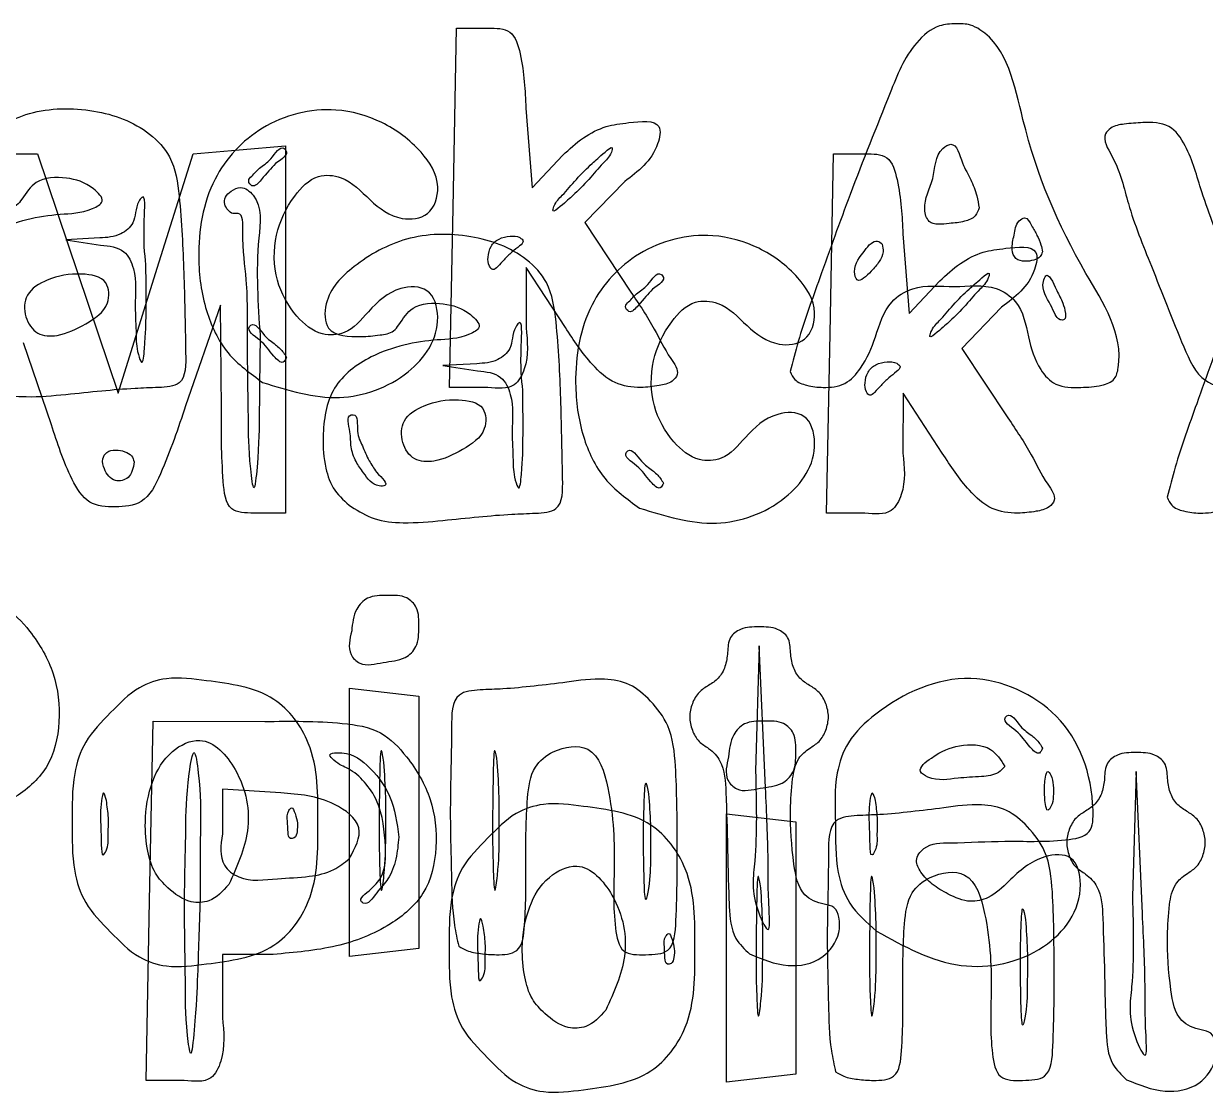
# Model space of a CAD drawing. Extents: x 0.12 to 3.45, y 0.56 to 2.39.
# Drawn here: x 1.9787 to 2.2913, y 0.5721 to 0.8549 of the extents above; entities that cross this region are included whole.
import ezdxf

# ---------------------------------------------------------------- set-up
doc = ezdxf.new("R2010")
doc.units = 0
doc.layers.get('0').update_dxf_attribs({"linetype": 'CONTINUOUS'})

msp = doc.modelspace()

# ---------------------------------------------------------------- linework, layer by layer
at = {"color": 7}
for p, q in [((2.09229, 0.806248), (2.093214, 0.853748)), ((2.093214, 0.853748), (2.101548, 0.853748)), ((2.111548, 0.832611), (2.113214, 0.811474)), ((2.035715, 0.821548), (2.047916, 0.822583)), ((2.047916, 0.822583), (2.047916, 0.774048)), ((1.970969, 0.820514), (1.982355, 0.820514)), ((1.982355, 0.820514), (1.993014, 0.788847)), ((2.013593, 0.788847), (2.023513, 0.820514)), ((2.023513, 0.820514), (2.035715, 0.821548)), ((2.113214, 0.811474), (2.121296, 0.820111)), ((2.191991, 0.773014), (2.192916, 0.820514)), ((2.192916, 0.820514), (2.201249, 0.820514)), ((2.045306, 0.817914), (2.045306, 0.817914)), ((2.137669, 0.813184), (2.127123, 0.802304)), ((2.128215, 0.813748), (2.128215, 0.813748)), ((2.09136, 0.758748), (2.092284, 0.806248)), ((2.092284, 0.806248), (2.09229, 0.806248)), ((2.23143, 0.806248), (2.23143, 0.806248)), ((2.127123, 0.802304), (2.139335, 0.78391)), ((1.998827, 0.798248), (1.989881, 0.797748)), ((1.989881, 0.797748), (1.999048, 0.79636)), ((2.211249, 0.799377), (2.212916, 0.77824)), ((2.109881, 0.796158), (2.109881, 0.796158)), ((2.205782, 0.796604), (2.205782, 0.796604)), ((2.248164, 0.794581), (2.248164, 0.794581)), ((2.011049, 0.791247), (2.011049, 0.791248)), ((2.276999, 0.790796), (2.276999, 0.790796)), ((1.993014, 0.788847), (2.003673, 0.75718)), ((2.003673, 0.75718), (2.013593, 0.788847)), ((2.111626, 0.790414), (2.111582, 0.774581)), ((2.121981, 0.774581), (2.111626, 0.790414)), ((2.145008, 0.78468), (2.145008, 0.78468)), ((2.212916, 0.77824), (2.220997, 0.786877)), ((2.251955, 0.784331), (2.251955, 0.784331)), ((2.030727, 0.780514), (2.02154, 0.753847)), ((2.030989, 0.753014), (2.030727, 0.780514)), ((2.23737, 0.779951), (2.226824, 0.76907)), ((2.227916, 0.780514), (2.227916, 0.780514)), ((1.995101, 0.775532), (1.9951, 0.775532)), ((2.041249, 0.772425), (2.041249, 0.772425)), ((2.047916, 0.774048), (2.047916, 0.725514)), ((2.191061, 0.725514), (2.191985, 0.773014)), ((2.191985, 0.773014), (2.191991, 0.773014)), ((1.986056, 0.748847), (1.978627, 0.770514)), ((2.226824, 0.76907), (2.239037, 0.750676)), ((2.048215, 0.766673), (2.048215, 0.766673)), ((2.098528, 0.765014), (2.089583, 0.764514)), ((2.089583, 0.764514), (2.098749, 0.763126)), ((2.181446, 0.762914), (2.181446, 0.762914)), ((2.209583, 0.762924), (2.209583, 0.762924)), ((2.041915, 0.760066), (2.041915, 0.760066)), ((2.101451, 0.758748), (2.09136, 0.758748)), ((2.11075, 0.758013), (2.11075, 0.758014)), ((2.211328, 0.75718), (2.211283, 0.741347)), ((2.221683, 0.741347), (2.211328, 0.75718)), ((2.094802, 0.742298), (2.094802, 0.742298)), ((2.007916, 0.739044), (2.007916, 0.739044)), ((2.072016, 0.736347), (2.072016, 0.736347)), ((2.147916, 0.733439), (2.147916, 0.733439)), ((2.281148, 0.72968), (2.281148, 0.72968)), ((2.047916, 0.725514), (2.039583, 0.725514)), ((2.065416, 0.727126), (2.065416, 0.727126)), ((2.141616, 0.726832), (2.141616, 0.726832)), ((2.201153, 0.725514), (2.191061, 0.725514)), ((2.065469, 0.694336), (2.065469, 0.694336)), ((2.173263, 0.690414), (2.172277, 0.657318)), ((2.174905, 0.652908), (2.173263, 0.690414)), ((2.064881, 0.643748), (2.064881, 0.67919)), ((2.064881, 0.67919), (2.074048, 0.678136)), ((2.074048, 0.678136), (2.083214, 0.677082)), ((2.083214, 0.677082), (2.083214, 0.643748)), ((2.011991, 0.623014), (2.012916, 0.670514)), ((2.012916, 0.670514), (2.042454, 0.670414)), ((2.248214, 0.66334), (2.248214, 0.66334)), ((2.07398, 0.659682), (2.073984, 0.659682)), ((2.10398, 0.659682), (2.103984, 0.659682)), ((2.165171, 0.661102), (2.165171, 0.661102)), ((2.238214, 0.658523), (2.238214, 0.658523)), ((2.272964, 0.65718), (2.271979, 0.624084)), ((2.274607, 0.619674), (2.272964, 0.65718)), ((2.250422, 0.656248), (2.250422, 0.656248)), ((2.046741, 0.65153), (2.031249, 0.652545)), ((2.031249, 0.652545), (2.031249, 0.640696)), ((2.143976, 0.651248), (2.143976, 0.651248)), ((2.174905, 0.652908), (2.174905, 0.652908)), ((2.000571, 0.649542), (2.000572, 0.649542)), ((2.203905, 0.649542), (2.203905, 0.649542)), ((2.050492, 0.646039), (2.050492, 0.646039)), ((2.164583, 0.610514), (2.164583, 0.645957)), ((2.164583, 0.645957), (2.173749, 0.644902)), ((2.173749, 0.644902), (2.182916, 0.643848)), ((2.064881, 0.608306), (2.064881, 0.643749)), ((2.064881, 0.643749), (2.064881, 0.643748)), ((2.083214, 0.643748), (2.083214, 0.610415)), ((2.182916, 0.643848), (2.182916, 0.610514)), ((2.077916, 0.639826), (2.077916, 0.639826)), ((2.064815, 0.634126), (2.064815, 0.634127)), ((2.032976, 0.627319), (2.032976, 0.627319)), ((2.173681, 0.626448), (2.173685, 0.626448)), ((2.203681, 0.626448), (2.203685, 0.626448)), ((2.011066, 0.57551), (2.01199, 0.62301)), ((2.01199, 0.62301), (2.011991, 0.623014)), ((2.02536, 0.62324), (2.02536, 0.62324)), ((2.274607, 0.619674), (2.274607, 0.619674)), ((2.100273, 0.616308), (2.100274, 0.616308)), ((2.243678, 0.618014), (2.243678, 0.618014)), ((2.001707, 0.614742), (2.001707, 0.614742)), ((2.150193, 0.612805), (2.150193, 0.612805)), ((2.204285, 0.614976), (2.204285, 0.614976)), ((2.083214, 0.610415), (2.074048, 0.60936)), ((2.09377, 0.61097), (2.09377, 0.61097)), ((2.164583, 0.575072), (2.164583, 0.610515)), ((2.164583, 0.610515), (2.164583, 0.610514)), ((2.182916, 0.610514), (2.182916, 0.577181)), ((2.044689, 0.608844), (2.031249, 0.608844)), ((2.031249, 0.608844), (2.031249, 0.592177)), ((2.074048, 0.60936), (2.064881, 0.608306)), ((2.170714, 0.608935), (2.170714, 0.608935)), ((2.132678, 0.594085), (2.132678, 0.594085)), ((2.101409, 0.581508), (2.101409, 0.581508)), ((2.021158, 0.57551), (2.011066, 0.57551)), ((2.173749, 0.576127), (2.164583, 0.575072)), ((2.182916, 0.577181), (2.173749, 0.576127)), ((2.193472, 0.577736), (2.193472, 0.577736)), ((2.270416, 0.575702), (2.270416, 0.575702))]:
    msp.add_line(p, q, dxfattribs=at)
for points, knots in [([(2.101548, 0.853748), (2.103701, 0.853735), (2.108211, 0.85371), (2.111029, 0.84385), (2.111335, 0.837212), (2.111548, 0.832611)], [0, 0, 0, 0, 0.005825, 0.012197, 0.026595, 0.026595, 0.026595, 0.026595]), ([(2.181446, 0.762914), (2.18213, 0.76557), (2.18429, 0.773959), (2.189944, 0.789455), (2.197737, 0.811494), (2.206149, 0.832233), (2.212495, 0.848325), (2.219777, 0.854566), (2.225098, 0.85495), (2.22883, 0.854875), (2.238833, 0.849671), (2.243668, 0.821981), (2.255222, 0.794496), (2.270292, 0.77203), (2.267467, 0.760518), (2.263202, 0.758878), (2.258078, 0.758728), (2.251691, 0.758625), (2.24651, 0.764315), (2.244301, 0.772159), (2.242748, 0.780998), (2.234537, 0.786392), (2.224859, 0.784837), (2.215107, 0.786261), (2.206656, 0.780986), (2.20427, 0.772246), (2.201082, 0.764626), (2.196224, 0.759155), (2.190555, 0.75854), (2.186151, 0.759097), (2.182618, 0.760291), (2.181788, 0.762148), (2.181446, 0.762914)], [0, 0, 0, 0, 0.008224, 0.025977, 0.049438, 0.078306, 0.093343, 0.100856, 0.105199, 0.109055, 0.111875, 0.138162, 0.182157, 0.208536, 0.211639, 0.215322, 0.22089, 0.227596, 0.233121, 0.242341, 0.252227, 0.258474, 0.269528, 0.280558, 0.287151, 0.297304, 0.306428, 0.312235, 0.318067, 0.322451, 0.325918, 0.32835, 0.32835, 0.32835, 0.32835]), ([(1.965715, 0.76036), (1.964089, 0.761724), (1.960827, 0.764464), (1.958436, 0.771266), (1.957894, 0.780429), (1.959638, 0.792526), (1.972117, 0.801871), (1.985568, 0.804714), (1.994783, 0.80474), (2.000733, 0.807941), (1.995902, 0.812754), (1.990275, 0.814442), (1.98193, 0.814324), (1.978978, 0.809532), (1.97662, 0.806333), (1.972702, 0.805726), (1.967283, 0.805206), (1.958507, 0.805676), (1.9585, 0.816777), (1.966938, 0.825137), (1.980304, 0.832554), (1.99707, 0.832899), (2.010364, 0.828112), (2.018527, 0.819294), (2.020385, 0.80604), (2.02114, 0.788359), (2.021449, 0.773539), (2.021703, 0.759129), (2.013924, 0.758667), (2.007379, 0.758474), (1.999087, 0.75777), (1.989542, 0.756748), (1.980334, 0.755912), (1.971838, 0.75672), (1.967659, 0.759204), (1.965714, 0.76036)], [0, 0, 0, 0, 0.006262, 0.012574, 0.020823, 0.034058, 0.046815, 0.064775, 0.073488, 0.076666, 0.080661, 0.08837, 0.096447, 0.102254, 0.104335, 0.108097, 0.113152, 0.121993, 0.128398, 0.140687, 0.156312, 0.173338, 0.189309, 0.197288, 0.20797, 0.228283, 0.249434, 0.257574, 0.263131, 0.269365, 0.278193, 0.28771, 0.298268, 0.305986, 0.312698, 0.312698, 0.312698, 0.312698]), ([(2.041915, 0.760066), (2.038622, 0.762442), (2.031887, 0.767301), (2.026217, 0.779456), (2.024134, 0.795314), (2.027103, 0.81382), (2.041284, 0.829177), (2.058908, 0.833662), (2.073908, 0.829374), (2.083611, 0.8222), (2.089518, 0.813012), (2.086633, 0.803652), (2.077352, 0.802615), (2.070136, 0.808056), (2.064311, 0.814602), (2.055587, 0.815277), (2.049235, 0.808609), (2.044707, 0.799117), (2.044805, 0.787149), (2.049908, 0.777928), (2.056626, 0.772273), (2.064807, 0.772717), (2.070249, 0.779487), (2.076597, 0.785439), (2.086576, 0.785628), (2.089955, 0.773684), (2.080652, 0.760607), (2.06167, 0.753869), (2.048643, 0.757955), (2.041915, 0.760066)], [0, 0, 0, 0, 0.012011, 0.024568, 0.03875, 0.059906, 0.07831, 0.098298, 0.1109, 0.123926, 0.134103, 0.141628, 0.148443, 0.158219, 0.167886, 0.173859, 0.181987, 0.19334, 0.205289, 0.21608, 0.224339, 0.230059, 0.238494, 0.249017, 0.255957, 0.263506, 0.279964, 0.299328, 0.32001, 0.32001, 0.32001, 0.32001]), ([(2.121296, 0.820111), (2.123031, 0.821735), (2.126396, 0.824881), (2.132634, 0.828038), (2.13887, 0.828744), (2.147891, 0.829851), (2.14595, 0.819383), (2.141204, 0.815831), (2.137669, 0.813184)], [0, 0, 0, 0, 0.007154, 0.013864, 0.019973, 0.02796, 0.032495, 0.045743, 0.045743, 0.045743, 0.045743]), ([(2.276999, 0.790796), (2.274739, 0.796348), (2.270775, 0.806088), (2.268517, 0.817355), (2.263602, 0.824748), (2.266592, 0.827878), (2.270223, 0.828457), (2.275262, 0.828864), (2.282051, 0.828767), (2.287497, 0.82079), (2.289664, 0.811599), (2.29332, 0.802237), (2.294907, 0.79703), (2.298459, 0.79286), (2.300075, 0.798974), (2.302521, 0.803542), (2.305511, 0.812376), (2.307895, 0.820678), (2.313749, 0.827546), (2.321168, 0.828099), (2.326311, 0.828644), (2.331241, 0.827916), (2.329045, 0.80765), (2.316243, 0.790538), (2.309984, 0.763641), (2.298586, 0.7578), (2.289455, 0.760287), (2.283741, 0.773597), (2.279737, 0.783811), (2.276999, 0.790796)], [0, 0, 0, 0, 0.017637, 0.030944, 0.037052, 0.039058, 0.042745, 0.047713, 0.054656, 0.061345, 0.07429, 0.083792, 0.090306, 0.092656, 0.09616, 0.102941, 0.11156, 0.122653, 0.129252, 0.13698, 0.14325, 0.146456, 0.148926, 0.196394, 0.216607, 0.224987, 0.23177, 0.242405, 0.26542, 0.26542, 0.26542, 0.26542]), ([(2.045306, 0.817914), (2.047083, 0.819126), (2.049056, 0.820473), (2.04662, 0.822941), (2.044195, 0.81866), (2.041239, 0.817047), (2.039453, 0.814999), (2.037791, 0.813411), (2.039468, 0.811161), (2.042438, 0.814778), (2.044164, 0.816665), (2.045306, 0.817914)], [0, 0, 0, 0, 0.004493, 0.004991, 0.009484, 0.013327, 0.016291, 0.017783, 0.019321, 0.022233, 0.027927, 0.027927, 0.027927, 0.027927]), ([(2.128215, 0.813748), (2.129448, 0.815218), (2.131499, 0.817666), (2.133858, 0.819751), (2.13473, 0.822871), (2.131271, 0.819925), (2.128945, 0.817908), (2.124818, 0.813868), (2.121619, 0.809823), (2.119236, 0.807745), (2.118366, 0.804624), (2.121822, 0.807572), (2.12418, 0.809578), (2.126757, 0.812241), (2.128215, 0.813748)], [0, 0, 0, 0, 0.005605, 0.009329, 0.010494, 0.012722, 0.01726, 0.023178, 0.028784, 0.032507, 0.033673, 0.0359, 0.040439, 0.046357, 0.046357, 0.046357, 0.046357]), ([(2.23143, 0.806248), (2.231244, 0.8073), (2.230795, 0.809836), (2.229239, 0.81395), (2.226814, 0.817771), (2.225267, 0.824227), (2.219575, 0.820725), (2.220044, 0.813599), (2.216238, 0.807808), (2.218004, 0.801322), (2.223324, 0.802138), (2.227205, 0.802368), (2.230515, 0.80368), (2.231158, 0.805486), (2.23143, 0.806248)], [0, 0, 0, 0, 0.003217, 0.007757, 0.012699, 0.018529, 0.020861, 0.029307, 0.037674, 0.04108, 0.046418, 0.050482, 0.053692, 0.056034, 0.056034, 0.056034, 0.056034]), ([(2.201249, 0.820514), (2.203403, 0.820502), (2.207913, 0.820476), (2.21073, 0.810616), (2.211037, 0.803979), (2.211249, 0.799377)], [0, 0, 0, 0, 0.005825, 0.012197, 0.026595, 0.026595, 0.026595, 0.026595]), ([(2.281148, 0.72968), (2.281831, 0.732336), (2.283991, 0.740725), (2.289646, 0.756221), (2.297438, 0.77826), (2.305851, 0.798999), (2.312197, 0.815091), (2.319479, 0.821332), (2.3248, 0.821716), (2.328531, 0.821641), (2.338534, 0.816437), (2.343369, 0.788747), (2.354923, 0.761262), (2.369994, 0.738797), (2.367168, 0.727284), (2.362903, 0.725644), (2.35778, 0.725494), (2.351392, 0.725391), (2.346211, 0.731081), (2.344003, 0.738925), (2.34245, 0.747764), (2.334238, 0.753158), (2.32456, 0.751603), (2.314808, 0.753027), (2.306357, 0.747752), (2.303971, 0.739012), (2.300784, 0.731392), (2.295926, 0.725921), (2.290257, 0.725306), (2.285853, 0.725863), (2.282319, 0.727057), (2.28149, 0.728914), (2.281148, 0.72968)], [0, 0, 0, 0, 0.008224, 0.025977, 0.049438, 0.078306, 0.093343, 0.100856, 0.105199, 0.109055, 0.111875, 0.138162, 0.182157, 0.208536, 0.211639, 0.215322, 0.22089, 0.227596, 0.233121, 0.242341, 0.252227, 0.258474, 0.269528, 0.280558, 0.287151, 0.297304, 0.306428, 0.312235, 0.318067, 0.322451, 0.325918, 0.32835, 0.32835, 0.32835, 0.32835]), ([(2.011048, 0.791248), (2.01071, 0.794143), (2.010198, 0.798521), (2.011058, 0.810768), (2.008069, 0.806431), (2.008589, 0.802485), (2.004122, 0.798573), (2.000741, 0.798366), (1.998827, 0.798248)], [0, 0, 0, 0, 0.011764, 0.01779, 0.019113, 0.02496, 0.0293, 0.034967, 0.034967, 0.034967, 0.034967]), ([(2.041249, 0.772425), (2.040661, 0.780781), (2.03981, 0.792858), (2.042132, 0.807773), (2.03648, 0.812261), (2.033668, 0.810752), (2.031938, 0.809252), (2.031702, 0.807127), (2.032637, 0.805642), (2.033882, 0.804484), (2.036837, 0.805159), (2.036395, 0.795796), (2.038132, 0.786182), (2.037766, 0.768852), (2.038212, 0.751182), (2.038149, 0.741821), (2.039634, 0.729335), (2.040981, 0.74298), (2.040999, 0.752942), (2.041157, 0.765246), (2.041249, 0.772425)], [0, 0, 0, 0, 0.02575, 0.037219, 0.041121, 0.043785, 0.045965, 0.047803, 0.049584, 0.051132, 0.05253, 0.057304, 0.070209, 0.088567, 0.107037, 0.120224, 0.125318, 0.130897, 0.145367, 0.16564, 0.16564, 0.16564, 0.16564]), ([(2.248164, 0.794581), (2.248048, 0.795207), (2.24777, 0.796718), (2.246705, 0.799099), (2.245398, 0.801259), (2.243905, 0.804189), (2.241047, 0.802315), (2.240795, 0.798999), (2.239818, 0.795717), (2.24081, 0.792502), (2.243542, 0.791918), (2.245697, 0.792295), (2.247625, 0.793045), (2.248003, 0.794123), (2.248164, 0.794581)], [0, 0, 0, 0, 0.001913, 0.004615, 0.007567, 0.010311, 0.011957, 0.015937, 0.019818, 0.022329, 0.024846, 0.027226, 0.029118, 0.03052, 0.03052, 0.03052, 0.03052]), ([(2.065416, 0.727126), (2.063791, 0.72849), (2.060528, 0.73123), (2.058138, 0.738032), (2.057596, 0.747195), (2.059339, 0.759292), (2.071819, 0.768637), (2.08527, 0.77148), (2.094484, 0.771506), (2.100435, 0.774707), (2.095603, 0.77952), (2.089977, 0.781208), (2.081631, 0.78109), (2.07868, 0.776298), (2.076322, 0.773099), (2.072404, 0.772492), (2.066985, 0.771972), (2.058208, 0.772442), (2.058202, 0.783543), (2.06664, 0.791903), (2.080006, 0.799321), (2.096771, 0.799665), (2.110065, 0.794878), (2.118229, 0.78606), (2.120087, 0.772806), (2.120842, 0.755125), (2.121151, 0.740305), (2.121404, 0.725895), (2.113626, 0.725433), (2.10708, 0.72524), (2.098789, 0.724536), (2.089243, 0.723514), (2.080036, 0.722678), (2.07154, 0.723486), (2.06736, 0.72597), (2.065416, 0.727126)], [0, 0, 0, 0, 0.006262, 0.012574, 0.020823, 0.034058, 0.046815, 0.064775, 0.073488, 0.076666, 0.080661, 0.08837, 0.096447, 0.102254, 0.104335, 0.108097, 0.113152, 0.121993, 0.128398, 0.140687, 0.156312, 0.173338, 0.189309, 0.197288, 0.20797, 0.228283, 0.249434, 0.257574, 0.263131, 0.269365, 0.278193, 0.28771, 0.298268, 0.305986, 0.312698, 0.312698, 0.312698, 0.312698]), ([(2.109881, 0.796158), (2.110384, 0.796586), (2.111287, 0.797355), (2.109499, 0.798806), (2.107241, 0.798749), (2.104363, 0.798273), (2.102061, 0.796126), (2.10146, 0.793342), (2.101493, 0.791191), (2.102803, 0.789458), (2.104441, 0.790993), (2.105759, 0.792595), (2.107785, 0.794468), (2.109205, 0.795613), (2.109881, 0.796158)], [0, 0, 0, 0, 0.001589, 0.002852, 0.005427, 0.008469, 0.011341, 0.014257, 0.016667, 0.017947, 0.019417, 0.021948, 0.024829, 0.027449, 0.027449, 0.027449, 0.027449]), ([(2.141616, 0.726832), (2.138324, 0.729208), (2.131589, 0.734067), (2.125919, 0.746222), (2.123835, 0.76208), (2.126805, 0.780586), (2.140985, 0.795943), (2.158609, 0.800428), (2.173609, 0.79614), (2.183313, 0.788966), (2.189219, 0.779778), (2.186334, 0.770418), (2.177054, 0.769381), (2.169837, 0.774822), (2.164012, 0.781368), (2.155288, 0.782043), (2.148937, 0.775375), (2.144409, 0.765883), (2.144506, 0.753915), (2.14961, 0.744694), (2.156328, 0.739039), (2.164508, 0.739483), (2.16995, 0.746253), (2.176299, 0.752205), (2.186278, 0.752394), (2.189657, 0.74045), (2.180354, 0.727373), (2.161372, 0.720635), (2.148344, 0.724721), (2.141616, 0.726832)], [0, 0, 0, 0, 0.012011, 0.024568, 0.03875, 0.059906, 0.07831, 0.098298, 0.1109, 0.123926, 0.134103, 0.141628, 0.148443, 0.158219, 0.167886, 0.173859, 0.181987, 0.19334, 0.205289, 0.21608, 0.224339, 0.230059, 0.238494, 0.249017, 0.255957, 0.263506, 0.279964, 0.299328, 0.32001, 0.32001, 0.32001, 0.32001]), ([(2.205782, 0.796604), (2.205379, 0.796975), (2.204508, 0.797779), (2.202471, 0.796753), (2.200546, 0.79394), (2.197923, 0.791122), (2.199123, 0.785681), (2.202962, 0.789474), (2.204898, 0.791691), (2.206281, 0.794325), (2.20593, 0.795925), (2.205782, 0.796604)], [0, 0, 0, 0, 0.001508, 0.003265, 0.005792, 0.012011, 0.014247, 0.018595, 0.021907, 0.024682, 0.026723, 0.026723, 0.026723, 0.026723]), ([(1.999048, 0.79636), (2.001322, 0.796129), (2.00544, 0.795711), (2.008799, 0.788504), (2.007954, 0.781143), (2.008519, 0.773186), (2.008448, 0.768976), (2.010188, 0.763921), (2.011014, 0.772517), (2.011104, 0.778651), (2.011069, 0.786606), (2.011049, 0.791247)], [0, 0, 0, 0, 0.006359, 0.011517, 0.021467, 0.028914, 0.034257, 0.03645, 0.040073, 0.049363, 0.062375, 0.062375, 0.062375, 0.062375]), ([(2.220997, 0.786877), (2.222733, 0.788501), (2.226097, 0.791647), (2.232336, 0.794804), (2.238572, 0.79551), (2.247592, 0.796617), (2.245651, 0.786149), (2.240905, 0.782597), (2.23737, 0.779951)], [0, 0, 0, 0, 0.007154, 0.013864, 0.019973, 0.02796, 0.032495, 0.045743, 0.045743, 0.045743, 0.045743]), ([(1.9951, 0.775532), (1.997518, 0.777016), (2.001544, 0.779489), (2.001303, 0.787788), (1.992821, 0.789205), (1.985831, 0.787985), (1.978886, 0.783926), (1.978661, 0.777368), (1.981947, 0.772363), (1.98878, 0.772116), (1.992694, 0.774231), (1.995101, 0.775532)], [0, 0, 0, 0, 0.007983, 0.013294, 0.020078, 0.029303, 0.035936, 0.041629, 0.046971, 0.052084, 0.060253, 0.060253, 0.060253, 0.060253]), ([(2.145008, 0.78468), (2.146784, 0.785893), (2.148757, 0.787239), (2.146322, 0.789707), (2.143896, 0.785426), (2.14094, 0.783813), (2.139154, 0.781765), (2.137492, 0.780177), (2.139169, 0.777928), (2.142139, 0.781544), (2.143866, 0.783432), (2.145008, 0.78468)], [0, 0, 0, 0, 0.004493, 0.004991, 0.009484, 0.013327, 0.016291, 0.017783, 0.019321, 0.022233, 0.027927, 0.027927, 0.027927, 0.027927]), ([(2.227916, 0.780514), (2.229149, 0.781984), (2.231201, 0.784432), (2.23356, 0.786517), (2.234432, 0.789637), (2.230972, 0.786691), (2.228646, 0.784674), (2.22452, 0.780634), (2.221321, 0.776589), (2.218938, 0.774511), (2.218068, 0.771391), (2.221523, 0.774338), (2.223882, 0.776345), (2.226458, 0.779007), (2.227916, 0.780514)], [0, 0, 0, 0, 0.005605, 0.009329, 0.010494, 0.012722, 0.01726, 0.023178, 0.028784, 0.032507, 0.033673, 0.0359, 0.040439, 0.046357, 0.046357, 0.046357, 0.046357]), ([(2.251955, 0.784331), (2.250916, 0.786679), (2.249535, 0.7898), (2.247557, 0.784855), (2.24989, 0.781627), (2.251339, 0.778318), (2.252424, 0.776535), (2.254357, 0.776495), (2.254252, 0.778912), (2.253537, 0.781268), (2.252524, 0.78323), (2.251955, 0.784331)], [0, 0, 0, 0, 0.004842, 0.00644, 0.012925, 0.015738, 0.017642, 0.018714, 0.020361, 0.023198, 0.026831, 0.026831, 0.026831, 0.026831]), ([(2.139335, 0.78391), (2.141521, 0.780667), (2.14541, 0.774897), (2.148592, 0.767848), (2.152477, 0.762793), (2.149931, 0.759823), (2.146372, 0.759076), (2.141311, 0.7585), (2.134603, 0.759434), (2.127802, 0.765691), (2.124193, 0.771203), (2.121981, 0.774581)], [0, 0, 0, 0, 0.01151, 0.020481, 0.025025, 0.027179, 0.030838, 0.035698, 0.042583, 0.050263, 0.062414, 0.062414, 0.062414, 0.062414]), ([(2.048215, 0.766673), (2.047963, 0.767101), (2.047211, 0.76838), (2.045086, 0.770359), (2.042268, 0.772002), (2.03982, 0.776271), (2.037358, 0.77381), (2.042457, 0.770722), (2.043677, 0.768117), (2.047208, 0.764539), (2.047956, 0.766125), (2.048215, 0.766673)], [0, 0, 0, 0, 0.001493, 0.004457, 0.0083, 0.012792, 0.013291, 0.017783, 0.023477, 0.026389, 0.027927, 0.027927, 0.027927, 0.027927]), ([(2.11075, 0.758014), (2.110411, 0.760909), (2.109899, 0.765287), (2.11076, 0.777534), (2.107771, 0.773197), (2.10829, 0.769251), (2.103823, 0.76534), (2.100443, 0.765132), (2.098528, 0.765014)], [0, 0, 0, 0, 0.011764, 0.01779, 0.019113, 0.02496, 0.0293, 0.034967, 0.034967, 0.034967, 0.034967]), ([(2.111582, 0.774581), (2.11195, 0.770929), (2.112485, 0.765615), (2.108484, 0.757988), (2.104045, 0.758467), (2.101451, 0.758748)], [0, 0, 0, 0, 0.010956, 0.015946, 0.022959, 0.022959, 0.022959, 0.022959]), ([(2.098749, 0.763126), (2.101023, 0.762895), (2.105142, 0.762477), (2.1085, 0.75527), (2.107655, 0.747909), (2.10822, 0.739952), (2.108149, 0.735742), (2.109889, 0.730687), (2.110716, 0.739283), (2.110805, 0.745417), (2.11077, 0.753372), (2.11075, 0.758013)], [0, 0, 0, 0, 0.006359, 0.011517, 0.021467, 0.028914, 0.034257, 0.03645, 0.040073, 0.049363, 0.062375, 0.062375, 0.062375, 0.062375]), ([(2.209583, 0.762924), (2.210085, 0.763352), (2.210988, 0.764121), (2.209201, 0.765573), (2.206943, 0.765515), (2.204064, 0.765039), (2.201763, 0.762892), (2.201161, 0.760108), (2.201194, 0.757957), (2.202505, 0.756224), (2.204142, 0.757759), (2.205461, 0.759361), (2.207486, 0.761235), (2.208906, 0.762379), (2.209583, 0.762924)], [0, 0, 0, 0, 0.001589, 0.002852, 0.005427, 0.008469, 0.011341, 0.014257, 0.016667, 0.017947, 0.019417, 0.021948, 0.024829, 0.027449, 0.027449, 0.027449, 0.027449]), ([(2.02154, 0.753847), (2.019563, 0.747968), (2.016667, 0.739356), (2.01104, 0.7277), (2.002976, 0.726998), (1.995379, 0.727474), (1.989883, 0.73689), (1.98759, 0.744055), (1.986056, 0.748847)], [0, 0, 0, 0, 0.019177, 0.028091, 0.035066, 0.041871, 0.049511, 0.064938, 0.064938, 0.064938, 0.064938]), ([(2.094802, 0.742298), (2.097219, 0.743782), (2.101246, 0.746255), (2.101004, 0.754554), (2.092522, 0.755971), (2.085533, 0.754751), (2.078587, 0.750692), (2.078362, 0.744134), (2.081648, 0.739129), (2.088481, 0.738882), (2.092395, 0.740997), (2.094802, 0.742298)], [0, 0, 0, 0, 0.007983, 0.013294, 0.020078, 0.029303, 0.035936, 0.041629, 0.046971, 0.052084, 0.060253, 0.060253, 0.060253, 0.060253]), ([(2.039583, 0.725514), (2.037355, 0.725545), (2.032274, 0.725617), (2.030953, 0.738692), (2.030974, 0.747035), (2.030989, 0.753014)], [0, 0, 0, 0, 0.00592, 0.013497, 0.032652, 0.032652, 0.032652, 0.032652]), ([(2.072016, 0.736347), (2.071338, 0.737326), (2.069848, 0.739478), (2.068347, 0.743328), (2.06647, 0.746727), (2.067323, 0.75168), (2.063824, 0.751393), (2.065342, 0.746713), (2.06505, 0.743099), (2.066374, 0.739146), (2.068951, 0.735748), (2.071048, 0.732582), (2.075646, 0.732652), (2.073565, 0.73477), (2.072016, 0.736347)], [0, 0, 0, 0, 0.003577, 0.007867, 0.012002, 0.0165, 0.017036, 0.021518, 0.025524, 0.029627, 0.033171, 0.038618, 0.040061, 0.044259, 0.044259, 0.044259, 0.044259]), ([(2.239037, 0.750676), (2.241222, 0.747433), (2.245112, 0.741663), (2.248294, 0.734614), (2.252179, 0.729559), (2.249633, 0.726589), (2.246074, 0.725842), (2.241012, 0.725266), (2.234304, 0.7262), (2.227503, 0.732457), (2.223894, 0.737969), (2.221683, 0.741347)], [0, 0, 0, 0, 0.01151, 0.020481, 0.025025, 0.027179, 0.030838, 0.035698, 0.042583, 0.050263, 0.062414, 0.062414, 0.062414, 0.062414]), ([(2.007916, 0.739044), (2.007751, 0.739613), (2.007384, 0.740875), (2.005352, 0.741925), (2.003094, 0.742314), (2.00058, 0.741948), (1.999287, 0.739629), (2.000009, 0.736659), (2.002382, 0.733443), (2.007213, 0.734646), (2.007663, 0.737463), (2.007916, 0.739044)], [0, 0, 0, 0, 0.001716, 0.003805, 0.006308, 0.008741, 0.010753, 0.01342, 0.017635, 0.021082, 0.025487, 0.025487, 0.025487, 0.025487]), ([(2.147916, 0.733439), (2.147664, 0.733867), (2.146912, 0.735146), (2.144787, 0.737125), (2.14197, 0.738768), (2.139521, 0.743037), (2.137059, 0.740576), (2.142159, 0.737488), (2.143378, 0.734883), (2.14691, 0.731305), (2.147658, 0.732891), (2.147916, 0.733439)], [0, 0, 0, 0, 0.001493, 0.004457, 0.0083, 0.012792, 0.013291, 0.017783, 0.023477, 0.026389, 0.027927, 0.027927, 0.027927, 0.027927]), ([(2.211283, 0.741347), (2.211651, 0.737696), (2.212187, 0.732381), (2.208185, 0.724754), (2.203746, 0.725233), (2.201153, 0.725514)], [0, 0, 0, 0, 0.010956, 0.015946, 0.022959, 0.022959, 0.022959, 0.022959]), ([(1.942752, 0.703648), (1.949535, 0.703731), (1.959765, 0.703857), (1.973609, 0.701779), (1.981359, 0.693546), (1.987352, 0.683364), (1.988758, 0.670434), (1.985901, 0.65774), (1.975281, 0.648806), (1.961395, 0.64345), (1.950617, 0.642548), (1.944988, 0.642078)], [0, 0, 0, 0, 0.020536, 0.030973, 0.040288, 0.053175, 0.065941, 0.078523, 0.090352, 0.105781, 0.122649, 0.122649, 0.122649, 0.122649]), ([(2.065469, 0.694336), (2.065658, 0.696353), (2.065975, 0.699742), (2.069807, 0.70378), (2.07485, 0.703697), (2.079714, 0.703887), (2.083354, 0.700248), (2.083163, 0.695379), (2.08325, 0.690356), (2.079198, 0.686459), (2.073784, 0.686285), (2.068285, 0.684609), (2.064119, 0.688843), (2.064936, 0.692167), (2.065469, 0.694336)], [0, 0, 0, 0, 0.00594, 0.009982, 0.01525, 0.020418, 0.023997, 0.029166, 0.034433, 0.038475, 0.044416, 0.050602, 0.053894, 0.06008, 0.06008, 0.06008, 0.06008]), ([(2.170714, 0.608935), (2.169354, 0.610219), (2.165846, 0.613531), (2.165119, 0.623965), (2.164921, 0.636687), (2.164543, 0.649383), (2.164136, 0.659095), (2.160371, 0.663189), (2.15705, 0.664975), (2.155403, 0.668108), (2.154619, 0.671617), (2.155397, 0.675142), (2.157072, 0.67823), (2.159897, 0.67995), (2.162705, 0.681742), (2.164421, 0.684982), (2.164976, 0.688689), (2.165024, 0.692695), (2.168718, 0.695408), (2.173215, 0.695418), (2.177711, 0.695408), (2.181405, 0.692695), (2.181453, 0.688689), (2.182008, 0.684982), (2.183724, 0.681742), (2.186532, 0.67995), (2.189357, 0.67823), (2.191032, 0.675142), (2.191809, 0.671618), (2.191029, 0.668104), (2.189367, 0.664988), (2.186292, 0.663244), (2.182968, 0.660431), (2.181814, 0.654311), (2.181339, 0.644948), (2.181918, 0.634918), (2.183801, 0.624462), (2.189372, 0.622158), (2.193357, 0.621599), (2.194621, 0.618215), (2.19455, 0.613278), (2.190087, 0.606781), (2.180187, 0.605009), (2.174025, 0.607563), (2.170714, 0.608935)], [0, 0, 0, 0, 0.005462, 0.014087, 0.029503, 0.044331, 0.05271, 0.057196, 0.060319, 0.06381, 0.06737, 0.070931, 0.074422, 0.077545, 0.080696, 0.084298, 0.088035, 0.092091, 0.095499, 0.100437, 0.105375, 0.108782, 0.112839, 0.116576, 0.120177, 0.123329, 0.126451, 0.129943, 0.133503, 0.137064, 0.140555, 0.143677, 0.147525, 0.153174, 0.161438, 0.175804, 0.184363, 0.190082, 0.192767, 0.195609, 0.199707, 0.207617, 0.216771, 0.227402, 0.227402, 0.227402, 0.227402]), ([(2.001707, 0.614742), (1.99926, 0.617182), (1.994707, 0.621722), (1.991363, 0.632174), (1.991656, 0.643749), (1.991367, 0.655317), (1.994696, 0.665786), (2.001716, 0.672659), (2.008156, 0.679519), (2.017481, 0.682522), (2.029605, 0.680814), (2.044941, 0.678966), (2.05671, 0.663096), (2.056452, 0.643748), (2.056711, 0.624399), (2.044941, 0.608529), (2.029607, 0.606683), (2.017478, 0.60497), (2.008166, 0.607986), (2.004055, 0.612287), (2.001707, 0.614742)], [0, 0, 0, 0, 0.010224, 0.01902, 0.031933, 0.044846, 0.053642, 0.063866, 0.073914, 0.081463, 0.092091, 0.110581, 0.125301, 0.146372, 0.167442, 0.182163, 0.200652, 0.21128, 0.218829, 0.228877, 0.228877, 0.228877, 0.228877]), ([(2.09377, 0.61097), (2.093357, 0.612836), (2.092034, 0.618812), (2.091861, 0.630519), (2.091321, 0.648324), (2.091941, 0.662764), (2.09185, 0.678125), (2.099745, 0.678837), (2.106115, 0.678976), (2.113864, 0.679772), (2.122782, 0.680815), (2.131213, 0.682105), (2.139296, 0.680626), (2.144896, 0.675761), (2.150229, 0.668719), (2.151501, 0.655527), (2.151552, 0.637993), (2.151584, 0.62323), (2.150755, 0.60893), (2.14326, 0.608732), (2.136384, 0.608653), (2.134449, 0.61951), (2.135136, 0.633274), (2.134704, 0.648737), (2.129997, 0.664974), (2.119203, 0.663439), (2.11288, 0.658177), (2.111513, 0.647274), (2.111529, 0.633245), (2.111639, 0.620739), (2.11055, 0.60906), (2.104024, 0.608616), (2.099768, 0.608977), (2.096264, 0.609535), (2.094483, 0.61056), (2.09377, 0.61097)], [0, 0, 0, 0, 0.005722, 0.018321, 0.035139, 0.057961, 0.066827, 0.072465, 0.078499, 0.086772, 0.095502, 0.105552, 0.112265, 0.119299, 0.127274, 0.138141, 0.157998, 0.179012, 0.187136, 0.193085, 0.19892, 0.205356, 0.221016, 0.242525, 0.253983, 0.263105, 0.269349, 0.277767, 0.294295, 0.311348, 0.318349, 0.323801, 0.328034, 0.331714, 0.334169, 0.334169, 0.334169, 0.334169]), ([(2.204285, 0.614976), (2.201668, 0.617262), (2.19685, 0.62147), (2.193222, 0.63191), (2.193601, 0.6436), (2.19291, 0.655304), (2.196569, 0.665786), (2.207921, 0.676361), (2.228324, 0.685773), (2.255162, 0.673421), (2.261859, 0.654977), (2.261517, 0.64011), (2.250433, 0.638384), (2.238914, 0.63905), (2.226468, 0.638248), (2.217454, 0.638339), (2.214195, 0.633807), (2.216132, 0.630113), (2.219045, 0.627131), (2.223542, 0.624526), (2.228586, 0.622301), (2.234769, 0.623722), (2.240372, 0.629331), (2.246552, 0.634982), (2.256898, 0.635695), (2.259942, 0.622505), (2.248885, 0.607951), (2.225394, 0.603232), (2.211507, 0.610958), (2.204285, 0.614976)], [0, 0, 0, 0, 0.010251, 0.018873, 0.032006, 0.04523, 0.053777, 0.064229, 0.09108, 0.115723, 0.142445, 0.148172, 0.154767, 0.170842, 0.185192, 0.192445, 0.196097, 0.19938, 0.203764, 0.208724, 0.214904, 0.2197, 0.22669, 0.238194, 0.24499, 0.252434, 0.271545, 0.29386, 0.318032, 0.318032, 0.318032, 0.318032]), ([(2.248214, 0.66334), (2.247962, 0.663768), (2.24721, 0.665047), (2.245085, 0.667026), (2.242268, 0.668669), (2.23982, 0.672937), (2.237357, 0.670477), (2.242457, 0.667388), (2.243677, 0.664784), (2.247208, 0.661206), (2.247956, 0.662792), (2.248214, 0.66334)], [0, 0, 0, 0, 0.001493, 0.004457, 0.0083, 0.012792, 0.013291, 0.017783, 0.023477, 0.026389, 0.027927, 0.027927, 0.027927, 0.027927]), ([(2.042454, 0.670414), (2.049237, 0.670497), (2.059467, 0.670623), (2.07331, 0.668545), (2.08106, 0.660312), (2.087054, 0.65013), (2.088459, 0.6372), (2.085602, 0.624506), (2.074982, 0.615572), (2.061096, 0.610216), (2.050318, 0.609314), (2.044689, 0.608844)], [0, 0, 0, 0, 0.020536, 0.030973, 0.040288, 0.053175, 0.065941, 0.078523, 0.090352, 0.105781, 0.122649, 0.122649, 0.122649, 0.122649]), ([(2.165171, 0.661102), (2.16536, 0.663119), (2.165676, 0.666509), (2.169509, 0.670546), (2.174551, 0.670463), (2.179416, 0.670653), (2.183056, 0.667014), (2.182864, 0.662145), (2.182951, 0.657122), (2.1789, 0.653225), (2.173485, 0.653051), (2.167987, 0.651375), (2.16382, 0.655609), (2.164638, 0.658933), (2.165171, 0.661102)], [0, 0, 0, 0, 0.00594, 0.009982, 0.01525, 0.020418, 0.023997, 0.029166, 0.034433, 0.038475, 0.044416, 0.050602, 0.053894, 0.06008, 0.06008, 0.06008, 0.06008]), ([(2.032976, 0.627319), (2.035092, 0.631982), (2.039534, 0.641776), (2.036895, 0.656537), (2.026975, 0.667597), (2.016894, 0.662619), (2.01207, 0.654327), (2.010524, 0.644855), (2.011225, 0.636607), (2.012988, 0.630367), (2.017235, 0.625854), (2.021962, 0.622322), (2.028696, 0.622587), (2.03138, 0.625554), (2.032976, 0.627319)], [0, 0, 0, 0, 0.015012, 0.031526, 0.043638, 0.051469, 0.060824, 0.0719, 0.079587, 0.085699, 0.090788, 0.097976, 0.102627, 0.109459, 0.109459, 0.109459, 0.109459]), ([(2.073984, 0.659682), (2.073749, 0.661038), (2.07307, 0.664954), (2.072774, 0.651921), (2.072735, 0.643899), (2.072678, 0.635638), (2.073225, 0.623342), (2.074473, 0.633021), (2.074417, 0.639377), (2.0746, 0.650032), (2.074176, 0.656629), (2.07398, 0.659682)], [0, 0, 0, 0, 0.003042, 0.008784, 0.021968, 0.034897, 0.039971, 0.043937, 0.053901, 0.064679, 0.07396, 0.07396, 0.07396, 0.07396]), ([(2.103984, 0.659682), (2.103749, 0.661038), (2.10307, 0.664954), (2.102774, 0.651921), (2.102735, 0.643899), (2.102678, 0.635638), (2.103225, 0.623342), (2.104473, 0.633021), (2.104417, 0.639377), (2.1046, 0.650032), (2.104176, 0.656629), (2.10398, 0.659682)], [0, 0, 0, 0, 0.003042, 0.008784, 0.021968, 0.034897, 0.039971, 0.043937, 0.053901, 0.064679, 0.07396, 0.07396, 0.07396, 0.07396]), ([(2.238214, 0.658523), (2.237115, 0.660274), (2.234493, 0.664449), (2.225712, 0.664409), (2.22038, 0.662148), (2.214533, 0.657573), (2.219838, 0.654365), (2.225264, 0.655585), (2.231428, 0.655713), (2.236086, 0.656226), (2.23768, 0.657947), (2.238214, 0.658523)], [0, 0, 0, 0, 0.005911, 0.014096, 0.02223, 0.02681, 0.029263, 0.037231, 0.043481, 0.048067, 0.050376, 0.050376, 0.050376, 0.050376]), ([(2.02536, 0.62324), (2.02537, 0.630148), (2.025386, 0.641986), (2.025667, 0.651974), (2.023747, 0.665123), (2.021621, 0.651457), (2.021683, 0.641206), (2.02102, 0.621674), (2.021599, 0.602512), (2.021377, 0.592363), (2.022975, 0.579732), (2.024304, 0.59413), (2.024746, 0.603974), (2.025136, 0.616197), (2.02536, 0.62324)], [0, 0, 0, 0, 0.019619, 0.033622, 0.039077, 0.044778, 0.059377, 0.079808, 0.100017, 0.11402, 0.118835, 0.125054, 0.139653, 0.159504, 0.159504, 0.159504, 0.159504]), ([(2.077916, 0.639826), (2.077449, 0.643536), (2.076551, 0.650674), (2.070025, 0.658993), (2.064754, 0.662598), (2.058994, 0.661886), (2.061646, 0.659109), (2.066514, 0.657517), (2.073526, 0.649415), (2.074461, 0.637404), (2.074717, 0.628226), (2.066936, 0.62351), (2.069689, 0.621529), (2.072266, 0.625706), (2.07545, 0.62867), (2.07741, 0.634119), (2.077745, 0.637903), (2.077916, 0.639826)], [0, 0, 0, 0, 0.011073, 0.021306, 0.029832, 0.031751, 0.033536, 0.037976, 0.049209, 0.06163, 0.073392, 0.077657, 0.078158, 0.082626, 0.087366, 0.093017, 0.098858, 0.098858, 0.098858, 0.098858]), ([(2.270416, 0.575702), (2.269056, 0.576985), (2.265547, 0.580297), (2.264821, 0.590731), (2.264623, 0.603453), (2.264244, 0.616149), (2.263837, 0.625861), (2.260072, 0.629955), (2.256751, 0.631741), (2.255105, 0.634874), (2.254321, 0.638383), (2.255099, 0.641908), (2.256774, 0.644997), (2.259599, 0.646716), (2.262407, 0.648508), (2.264123, 0.651748), (2.264678, 0.655455), (2.264726, 0.659462), (2.268419, 0.662174), (2.272916, 0.662184), (2.277412, 0.662174), (2.281106, 0.659462), (2.281154, 0.655455), (2.281709, 0.651748), (2.283425, 0.648508), (2.286233, 0.646716), (2.289058, 0.644997), (2.290734, 0.641908), (2.29151, 0.638384), (2.290731, 0.63487), (2.289069, 0.631754), (2.285993, 0.63001), (2.28267, 0.627197), (2.281515, 0.621077), (2.28104, 0.611714), (2.281619, 0.601684), (2.283503, 0.591228), (2.289074, 0.588924), (2.293058, 0.588365), (2.294322, 0.584981), (2.294251, 0.580044), (2.289789, 0.573547), (2.279888, 0.571776), (2.273727, 0.574329), (2.270416, 0.575702)], [0, 0, 0, 0, 0.005462, 0.014087, 0.029503, 0.044331, 0.05271, 0.057196, 0.060319, 0.06381, 0.06737, 0.070931, 0.074422, 0.077545, 0.080696, 0.084298, 0.088035, 0.092091, 0.095499, 0.100437, 0.105375, 0.108782, 0.112839, 0.116576, 0.120177, 0.123329, 0.126451, 0.129943, 0.133503, 0.137064, 0.140555, 0.143677, 0.147525, 0.153174, 0.161438, 0.175804, 0.184363, 0.190082, 0.192767, 0.195609, 0.199707, 0.207617, 0.216771, 0.227402, 0.227402, 0.227402, 0.227402]), ([(2.172277, 0.657318), (2.172493, 0.649015), (2.172834, 0.635912), (2.170746, 0.624215), (2.176289, 0.612859), (2.17554, 0.625314), (2.175763, 0.634845), (2.175222, 0.646249), (2.174905, 0.652908)], [0, 0, 0, 0, 0.023787, 0.037542, 0.042599, 0.047742, 0.061216, 0.08012, 0.08012, 0.08012, 0.08012]), ([(2.250422, 0.656248), (2.250116, 0.65673), (2.249424, 0.657823), (2.248678, 0.654611), (2.248776, 0.652078), (2.248702, 0.649561), (2.249389, 0.646326), (2.250925, 0.648524), (2.251036, 0.650591), (2.251211, 0.653531), (2.250677, 0.655369), (2.250422, 0.656248)], [0, 0, 0, 0, 0.001278, 0.002892, 0.006526, 0.01016, 0.011774, 0.013052, 0.015792, 0.018785, 0.021525, 0.021525, 0.021525, 0.021525]), ([(2.143976, 0.651248), (2.143735, 0.652604), (2.143124, 0.656038), (2.142646, 0.645595), (2.142676, 0.638726), (2.142672, 0.631962), (2.143091, 0.621384), (2.144525, 0.628878), (2.144391, 0.634182), (2.144608, 0.643014), (2.144179, 0.648608), (2.143976, 0.651248)], [0, 0, 0, 0, 0.002945, 0.00746, 0.018341, 0.029222, 0.033738, 0.036683, 0.044706, 0.053688, 0.061711, 0.061711, 0.061711, 0.061711]), ([(2.000572, 0.649542), (2.000313, 0.65054), (1.99979, 0.652557), (1.998921, 0.647499), (1.999063, 0.643601), (1.999183, 0.639942), (1.999319, 0.63415), (2.001217, 0.637263), (2.000964, 0.640331), (2.001266, 0.644927), (2.0008, 0.648022), (2.000571, 0.649542)], [0, 0, 0, 0, 0.002104, 0.004256, 0.009944, 0.015869, 0.018626, 0.019953, 0.023945, 0.028735, 0.033356, 0.033356, 0.033356, 0.033356]), ([(2.064815, 0.634127), (2.066363, 0.63698), (2.069517, 0.642791), (2.059092, 0.650577), (2.051471, 0.651165), (2.046741, 0.65153)], [0, 0, 0, 0, 0.00856, 0.017436, 0.031957, 0.031957, 0.031957, 0.031957]), ([(2.203905, 0.649542), (2.203646, 0.65054), (2.203123, 0.652557), (2.202254, 0.647499), (2.202396, 0.643601), (2.202517, 0.639942), (2.202652, 0.63415), (2.204551, 0.637263), (2.204297, 0.640331), (2.204599, 0.644927), (2.204133, 0.648022), (2.203905, 0.649542)], [0, 0, 0, 0, 0.002104, 0.004256, 0.009944, 0.015869, 0.018627, 0.019953, 0.023945, 0.028735, 0.033356, 0.033356, 0.033356, 0.033356]), ([(2.050492, 0.646039), (2.050222, 0.646847), (2.049804, 0.648097), (2.048229, 0.646258), (2.048559, 0.643931), (2.048512, 0.64171), (2.048829, 0.639275), (2.050676, 0.639605), (2.051092, 0.641489), (2.051236, 0.643643), (2.050749, 0.645213), (2.050492, 0.646039)], [0, 0, 0, 0, 0.0018, 0.002786, 0.005648, 0.008593, 0.010286, 0.011274, 0.013064, 0.015362, 0.017914, 0.017914, 0.017914, 0.017914]), ([(2.101409, 0.581508), (2.098961, 0.583948), (2.094409, 0.588488), (2.091065, 0.59894), (2.091358, 0.610515), (2.091069, 0.622083), (2.094397, 0.632552), (2.101418, 0.639425), (2.107858, 0.646285), (2.117183, 0.649288), (2.129307, 0.64758), (2.144643, 0.645732), (2.156412, 0.629862), (2.156154, 0.610514), (2.156412, 0.591165), (2.144642, 0.575295), (2.129309, 0.573449), (2.117179, 0.571736), (2.107867, 0.574752), (2.103756, 0.579053), (2.101409, 0.581508)], [0, 0, 0, 0, 0.010224, 0.01902, 0.031933, 0.044846, 0.053642, 0.063866, 0.073914, 0.081463, 0.092091, 0.110581, 0.125301, 0.146372, 0.167442, 0.182163, 0.200652, 0.21128, 0.218829, 0.228877, 0.228877, 0.228877, 0.228877]), ([(2.193472, 0.577736), (2.193058, 0.579602), (2.191735, 0.585578), (2.191562, 0.597285), (2.191022, 0.61509), (2.191642, 0.62953), (2.191551, 0.644891), (2.199447, 0.645603), (2.205817, 0.645742), (2.213566, 0.646538), (2.222483, 0.647581), (2.230915, 0.648871), (2.238997, 0.647392), (2.244597, 0.642527), (2.249931, 0.635485), (2.251203, 0.622293), (2.251254, 0.604759), (2.251285, 0.589996), (2.250457, 0.575696), (2.242962, 0.575498), (2.236086, 0.575419), (2.234151, 0.586276), (2.234837, 0.60004), (2.234405, 0.615503), (2.229698, 0.631741), (2.218904, 0.630205), (2.212582, 0.624943), (2.211215, 0.61404), (2.21123, 0.600011), (2.211341, 0.587505), (2.210252, 0.575826), (2.203725, 0.575382), (2.19947, 0.575743), (2.195966, 0.576301), (2.194184, 0.577326), (2.193472, 0.577736)], [0, 0, 0, 0, 0.005722, 0.018321, 0.035139, 0.057961, 0.066827, 0.072465, 0.078499, 0.086772, 0.095502, 0.105552, 0.112265, 0.119299, 0.127274, 0.138141, 0.157998, 0.179012, 0.187136, 0.193085, 0.19892, 0.205356, 0.221016, 0.242525, 0.253983, 0.263105, 0.269349, 0.277767, 0.294295, 0.311348, 0.318349, 0.323801, 0.328034, 0.331714, 0.334169, 0.334169, 0.334169, 0.334169]), ([(2.031249, 0.640696), (2.030833, 0.637687), (2.030172, 0.632906), (2.03711, 0.627662), (2.045333, 0.629054), (2.053646, 0.629135), (2.060422, 0.63062), (2.063501, 0.633078), (2.064815, 0.634126)], [0, 0, 0, 0, 0.008323, 0.013225, 0.023459, 0.031894, 0.038603, 0.043598, 0.043598, 0.043598, 0.043598]), ([(2.132678, 0.594085), (2.134793, 0.598749), (2.139235, 0.608542), (2.136596, 0.623303), (2.126676, 0.634363), (2.116596, 0.629385), (2.111771, 0.621094), (2.110225, 0.611621), (2.110927, 0.603373), (2.112689, 0.597133), (2.116936, 0.59262), (2.121664, 0.589088), (2.128397, 0.589353), (2.131081, 0.59232), (2.132678, 0.594085)], [0, 0, 0, 0, 0.015012, 0.031526, 0.043638, 0.051469, 0.060824, 0.0719, 0.079587, 0.085699, 0.090788, 0.097976, 0.102627, 0.109459, 0.109459, 0.109459, 0.109459]), ([(2.173685, 0.626448), (2.17345, 0.627804), (2.172772, 0.63172), (2.172476, 0.618687), (2.172437, 0.610665), (2.17238, 0.602404), (2.172926, 0.590109), (2.174174, 0.599787), (2.174119, 0.606143), (2.174301, 0.616798), (2.173878, 0.623395), (2.173681, 0.626448)], [0, 0, 0, 0, 0.003042, 0.008784, 0.021968, 0.034897, 0.039971, 0.043937, 0.053901, 0.064679, 0.07396, 0.07396, 0.07396, 0.07396]), ([(2.203685, 0.626448), (2.20345, 0.627804), (2.202772, 0.63172), (2.202476, 0.618687), (2.202437, 0.610665), (2.20238, 0.602404), (2.202926, 0.590109), (2.204174, 0.599787), (2.204119, 0.606143), (2.204301, 0.616798), (2.203878, 0.623395), (2.203681, 0.626448)], [0, 0, 0, 0, 0.003042, 0.008784, 0.021968, 0.034897, 0.039971, 0.043937, 0.053901, 0.064679, 0.07396, 0.07396, 0.07396, 0.07396]), ([(2.271979, 0.624084), (2.272195, 0.615782), (2.272536, 0.602678), (2.270448, 0.590981), (2.27599, 0.579625), (2.275241, 0.59208), (2.275465, 0.601611), (2.274923, 0.613015), (2.274607, 0.619674)], [0, 0, 0, 0, 0.023787, 0.037542, 0.042599, 0.047742, 0.061216, 0.08012, 0.08012, 0.08012, 0.08012]), ([(2.243678, 0.618014), (2.243437, 0.61937), (2.242826, 0.622804), (2.242347, 0.612361), (2.242377, 0.605492), (2.242373, 0.598729), (2.242793, 0.58815), (2.244226, 0.595644), (2.244092, 0.600948), (2.24431, 0.60978), (2.24388, 0.615374), (2.243678, 0.618014)], [0, 0, 0, 0, 0.002945, 0.00746, 0.018341, 0.029222, 0.033738, 0.036683, 0.044706, 0.053688, 0.061711, 0.061711, 0.061711, 0.061711]), ([(2.100274, 0.616308), (2.100015, 0.617306), (2.099492, 0.619323), (2.098623, 0.614265), (2.098764, 0.610367), (2.098885, 0.606708), (2.09902, 0.600916), (2.100919, 0.604029), (2.100665, 0.607098), (2.100968, 0.611693), (2.100502, 0.614788), (2.100273, 0.616308)], [0, 0, 0, 0, 0.002104, 0.004256, 0.009944, 0.015869, 0.018626, 0.019953, 0.023945, 0.028735, 0.033356, 0.033356, 0.033356, 0.033356]), ([(2.150193, 0.612805), (2.149923, 0.613613), (2.149505, 0.614863), (2.14793, 0.613024), (2.148261, 0.610697), (2.148213, 0.608476), (2.148531, 0.606041), (2.150378, 0.606371), (2.150793, 0.608256), (2.150938, 0.610409), (2.15045, 0.611979), (2.150193, 0.612805)], [0, 0, 0, 0, 0.0018, 0.002786, 0.005648, 0.008593, 0.010286, 0.011274, 0.013064, 0.015362, 0.017914, 0.017914, 0.017914, 0.017914]), ([(2.031249, 0.592177), (2.031636, 0.588339), (2.032195, 0.582799), (2.028308, 0.574733), (2.023777, 0.575225), (2.021158, 0.57551)], [0, 0, 0, 0, 0.011586, 0.016725, 0.02377, 0.02377, 0.02377, 0.02377])]:
    msp.add_open_spline(points, degree=3, knots=knots, dxfattribs=at)

doc.saveas('drawing.dxf')
